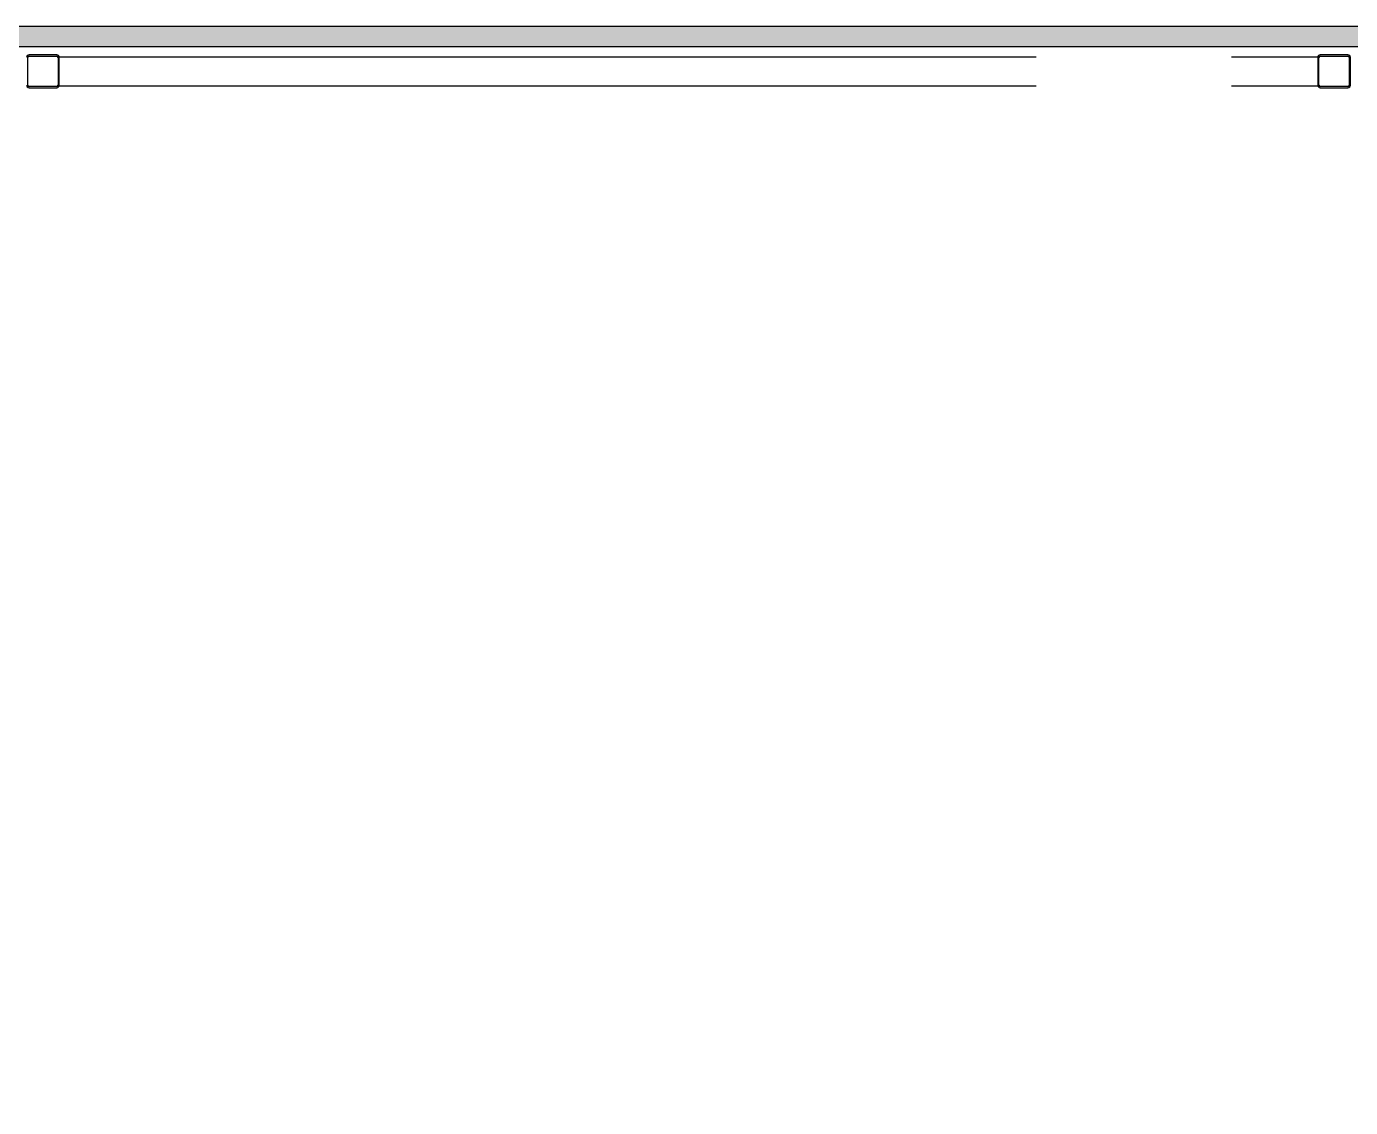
# Model space of a CAD drawing. Header units: inches. Extents: x 2743 to 10591, y -1604 to 5792.
# Drawn here: x 3129.1 to 3451.8, y 1182.1 to 1445.5 of the extents above; entities that cross this region are included whole.
import ezdxf

# ---------------------------------------------------------------- set-up
doc = ezdxf.new("R2010")
doc.units = ezdxf.units.IN
doc.header["$LTSCALE"] = 0.1875
doc.header["$MEASUREMENT"] = 0
doc.linetypes.add('CENTERX2', pattern=[101.6, 63.5, -12.7, 12.7, -12.7])
doc.linetypes.add('dash2', pattern=[500, 400, -100])
for name, color, linetype in [('A-N-MUR-EXT', 5, 'Continuous'), ('A-N-MUR-INT', 3, 'Continuous'), ('A-N-STRUCTURE', 4, 'Continuous'), ('fill253', 253, 'Continuous'), ('S-N-ACIER', 4, 'Continuous')]:
    doc.layers.add(name, color=color, linetype=linetype)

msp = doc.modelspace()

# ---------------------------------------------------------------- hatches: boundary and pattern name
at = {"layer": 'fill253'}
h = msp.add_hatch(color=7, dxfattribs=at)
h.dxf.hatch_style = 1
h.paths.add_polyline_path([(5517.44902, 431.979), (5512.52777, 431.979), (5512.54172, 94.34303), (5517.46297, 94.34303)])
h.paths.add_polyline_path([(5517.44903, 678.7916), (5512.52778, 678.7916), (5512.52778, 572.89173), (5517.44903, 572.89173)])
h.paths.add_polyline_path([(5517.44903, 925.604), (5512.52778, 925.604), (5512.52777, 819.70432), (5517.44902, 819.70432)])
h.paths.add_polyline_path([(4628.42938, -1259.02652), (4625.95018, -1263.9483), (5517.46297, -1263.94777), (5517.46297, -1071.958), (5512.54172, -1071.958), (5512.54172, -1259.02652)])
h.paths.add_polyline_path([(4200.50372, -1356.98336), (4208.49739, -1355.67867), (4193.49822, -1263.95647), (4192.72048, -1259.19385), (4184.51381, -1259.19385), (4185.25735, -1263.82639)])
h.paths.add_polyline_path([(4618.93272, -1264.1151), (4619.31197, -1266.30955), (4626.09389, -1265.20887), (4625.95018, -1263.9483), (4628.42938, -1259.02652), (4618.12265, -1259.02652)])
h.paths.add_polyline_path([(5517.46297, 1153.66309), (5512.54172, 1153.66309), (5512.52778, 1066.51673), (5517.44903, 1066.51673)])
h.paths.add_polyline_path([(2812.35741, -1079.29062), (2806.55239, -1077.23697), (2806.55239, -1078.48244), (2807.41263, -1078.81134), (2807.41906, -1264.1151), (3075.9398, -1263.94776), (3075.93335, -1259.02651), (2812.34031, -1259.19385)])
h.paths.add_polyline_path([(2807.41906, -374.65047), (2812.34031, -375.67519), (2812.34031, 118.15991), (2807.41906, 118.15991)])
h.paths.add_polyline_path([(5512.54172, -339.79281), (5517.46297, -339.79281), (5517.46297, 52.10637), (5512.54172, 52.10637)])
h.paths.add_polyline_path([(5512.5356, -401.23504), (5517.45685, -401.23504), (5517.46297, -339.79281), (5512.54172, -339.79281)])
h.paths.add_polyline_path([(5512.54172, -545.32679), (5517.46297, -545.32679), (5517.45685, -437.25741), (5512.5356, -437.25741)])
h.paths.add_polyline_path([(5512.53298, -617.37634), (5517.45423, -617.37634), (5517.46296, -581.35034), (5512.54171, -581.35034)])
h.paths.add_polyline_path([(5512.5391, -689.42343), (5517.46035, -689.42343), (5517.46066, -653.39744), (5512.53941, -653.39744)])
h.paths.add_polyline_path([(5512.5391, -761.46809), (5517.46035, -761.46809), (5517.46035, -725.44454), (5512.5391, -725.44454)])
h.paths.add_polyline_path([(4035.91549, 1440.59386), (4035.91549, 1445.51513), (2807.41263, 1445.51513), (2807.41906, 159.14408), (2812.34031, 159.14408), (2812.33388, 1440.59388)])
h.paths.add_polyline_path([(3118.18201, -1259.02652), (3118.18223, -1263.94777), (4185.31745, -1264.1151), (4184.51381, -1259.19385)])
h.paths.add_polyline_path([(4279.25656, 1440.56528), (4279.25657, 1445.48688), (4078.1514, 1445.5146), (4078.1514, 1440.59333)])
h.paths.add_polyline_path([(4872.5115, 1445.3478), (4872.5115, 1440.42655), (5512.54172, 1440.42655), (5512.54177, 1308.40012), (5517.46302, 1308.40012), (5517.46297, 1445.3478)])
h.paths.add_polyline_path([(5517.45593, -941.58583), (5512.53008, -941.58584), (5512.54172, -1029.88866), (5517.46297, -1029.88866)])
h.paths.add_polyline_path([(5512.53008, -905.56228), (5517.45593, -905.5623), (5517.45423, -797.49164), (5512.53298, -797.49164)])

# ---------------------------------------------------------------- linework, layer by layer
at = {"layer": 'A-N-MUR-EXT', "color": 7}
msp.add_line((4035.91549, 1445.51513), (2807.41263, 1445.51513), dxfattribs=at)
at = {"layer": 'A-N-MUR-INT', "color": 7}
msp.add_line((4027.61575, 1440.59388), (2812.33388, 1440.59388), dxfattribs=at)
at = {"layer": 'A-N-STRUCTURE', "color": 7, "linetype": 'dash2', "ltscale": 0.5}
msp.add_line((2812.36144, 1440.65084), (4279.25013, 1440.65084), dxfattribs=at)
at = {"layer": 'S-N-ACIER', "color": 7}
for p, q in [((3129.39606, 1431.21988), (3129.39606, 1437.9679)), ((3136.45707, 1438.59388), (3129.70905, 1438.59388)), ((3129.70905, 1438.28089), (3136.45707, 1438.28089)), ((3136.77006, 1437.9679), (3136.77006, 1431.21988)), ((3137.08305, 1431.21988), (3137.08305, 1437.9679)), ((3443.83226, 1437.9679), (3443.83226, 1431.21988)), ((3444.14525, 1431.21988), (3444.14525, 1437.9679)), ((3451.20626, 1438.59388), (3444.45825, 1438.59388)), ((3444.45825, 1438.28089), (3451.20626, 1438.28089)), ((3451.51926, 1437.9679), (3451.51926, 1431.21988)), ((3451.83225, 1431.21988), (3451.83225, 1437.9679)), ((3136.45707, 1430.90689), (3129.70905, 1430.90689)), ((3129.70905, 1430.5939), (3136.45707, 1430.5939)), ((3451.20626, 1430.90689), (3444.45825, 1430.90689)), ((3444.45825, 1430.5939), (3451.20626, 1430.5939))]:
    msp.add_line(p, q, dxfattribs=at)
at = {"layer": 'S-N-ACIER', "color": 7, "linetype": 'CENTERX2', "ltscale": 20}
for p, q in [((3137.08305, 1438.09782), (3443.83226, 1438.09782)), ((3137.08305, 1431.08996), (3443.83226, 1431.08996))]:
    msp.add_line(p, q, dxfattribs=at)
at = {"layer": 'S-N-ACIER', "color": 7}
for centre, radius, start, end in [((3129.70905, 1437.9679), 0.62598, 90, 180), ((3129.70905, 1437.9679), 0.31299, 90, 180), ((3136.45707, 1437.9679), 0.62598, 0, 90), ((3136.45707, 1437.9679), 0.31299, 0, 90), ((3444.45825, 1437.9679), 0.62598, 90, 180), ((3444.45825, 1437.9679), 0.31299, 90, 180), ((3451.20626, 1437.9679), 0.62598, 0, 90), ((3451.20626, 1437.9679), 0.31299, 0, 90), ((3129.70905, 1431.21988), 0.62598, 180, 270), ((3129.70905, 1431.21988), 0.31299, 180, 270), ((3136.45707, 1431.21988), 0.62598, 270, 0), ((3136.45707, 1431.21988), 0.31299, 270, 0), ((3444.45825, 1431.21988), 0.62598, 180, 270), ((3444.45825, 1431.21988), 0.31299, 180, 270), ((3451.20626, 1431.21988), 0.31299, 270, 0), ((3451.20626, 1431.21988), 0.62598, 270, 0)]:
    msp.add_arc(centre, radius, start, end, dxfattribs=at)

doc.saveas('drawing.dxf')
